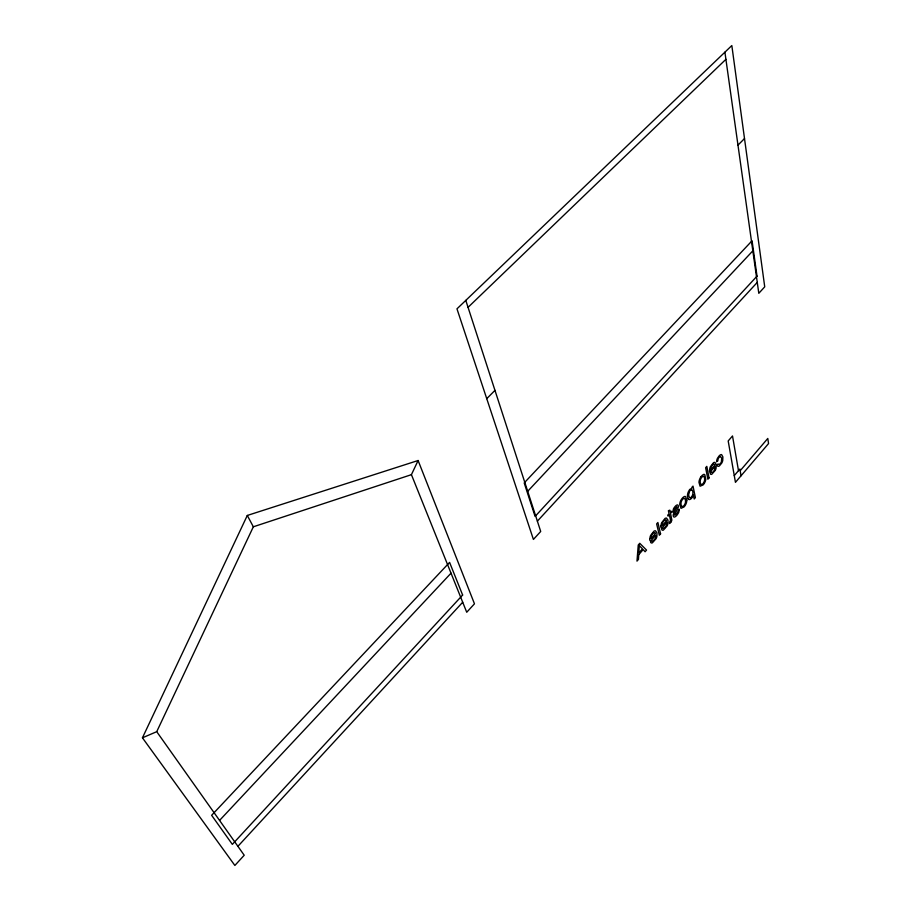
<?xml version="1.0" encoding="UTF-8"?>
<svg xmlns="http://www.w3.org/2000/svg" width="911" height="911" viewBox="0 0 911 911"><rect width="100%" height="100%" fill="white"/><g stroke="black" fill="none" stroke-linecap="round" stroke-linejoin="round"><path stroke-width="1.37" d="M142.446 737.808L156.726 731.681L244.216 855.235L234.867 865.45L142.446 737.808L247.302 515.455L418.103 460.51L474.472 603.811L466.728 612.26L411.43 474.665L418.103 460.51M156.886 731.339L253.338 526.797L411.191 474.745M670.792 522.231L671.282 521.513A2.198 1.048 -65.8 0 0 671.532 521.012L671.658 520.693A1.947 0.922 -65.8 0 0 671.828 519.942L670.519 513.326L671.441 512.278L671.191 511.162L670.268 512.221L669.801 510.16L668.389 510.729L669.05 513.633L667.82 515.045L668.07 516.15L669.3 514.738L670.507 520.215L670.04 521.468A7.698 3.678 -65.9 0 1 669.437 522.105L669.528 523.552A7.493 3.576 -65.9 0 0 670.803 522.242M701.026 476.738L701.197 476.521A6.081 2.847 -66.7 0 1 703.964 474.403M740.188 470.725L767.791 438.464L768.554 443.566L735.45 482.329L728.185 440.947L732.512 435.97L738.491 470.668M734.277 475.599L739.891 469.04L741.042 475.781M666.488 520.762L662.183 525.727A4.191 2.004 -65.7 0 1 662.286 523.666A3.803 1.822 -65.7 0 1 664.529 520.272A3.803 1.822 -65.7 0 1 666.51 520.75M710.728 469.837L714.839 465.1A3.724 1.731 -67 0 0 713.028 464.496A3.724 1.731 -67 0 0 710.91 467.764A4.111 1.913 -67 0 0 710.762 469.791M237.908 846.33L462.708 602.228M537.376 521.149L757.269 282.387M219.562 820.412L451.025 573.19M527.697 491.302L752.828 250.844M486.747 398.654L494.969 390.363M737.978 145.145L744.503 138.552M468.049 307.349L725.908 59.329M691.495 489.822L691.688 489.845A3.906 1.845 -66.4 0 1 692.212 490.152L692.759 491.359A10.499 4.965 -66.3 0 1 692.872 491.951L692.872 493.83A3.211 1.515 -66.4 0 1 691.54 496.825A3.211 1.515 -66.4 0 1 689.673 497.657L688.91 496.381A10.932 5.147 -66.5 0 1 688.784 495.8L688.716 493.899A3.496 1.651 -66.4 0 1 688.898 492.988M681.792 506.402L681.2 505.298A10.112 4.783 -66.3 0 1 681.075 504.728L680.984 503.225A3.735 1.765 -66.2 0 1 681.223 501.915A3.598 1.708 -66.2 0 1 684.298 498.363A3.473 1.64 -66.2 0 1 684.742 498.568L685.323 499.649A9.873 4.68 -66.1 0 1 685.482 500.412L685.505 502.132A3.496 1.651 -66.2 0 1 685.3 503.066A3.587 1.697 -66.2 0 1 682.237 506.607A3.496 1.651 -66.2 0 1 681.929 506.391M688.09 498.704L687.486 496.484A7.983 3.758 -66.5 0 1 687.52 494.81L687.782 493.42A4.76 2.243 -66.4 0 1 689.115 490.471C689.445 488.535 692.713 488.968 691.87 487.396L693.009 486.087L695.389 497.622L694.193 499L693.351 494.889A4.407 2.073 -66.4 0 1 692.713 496.575A3.758 1.765 -66.4 0 1 692.109 497.588L691.836 497.953A5.067 2.391 -66.4 0 1 690.629 499.091L689.98 499.433A4.988 2.346 -66.4 0 1 689.001 499.501L688.5 499.217A7.368 3.473 -66.5 0 1 688.09 498.704M247.302 515.455L253.338 526.797M465.794 300.391L540.713 531.466L533.413 539.437L456.969 308.84L731.829 45.55L764.728 286.84L758.806 293.308L724.905 52.178M651.228 536.42A3.826 1.845 -65.4 0 1 653.449 533.015A3.826 1.845 -65.4 0 1 655.464 533.459L651.103 538.492A4.213 2.027 -65.4 0 1 651.194 536.431M688.864 492.999A3.166 1.492 -66.4 0 1 691.529 489.731M701.071 476.612A5.512 2.585 -66.7 0 0 698.965 482.34L700.081 486.212L703.155 484.891A7.504 3.519 -66.7 0 0 703.622 484.333L703.952 483.878A5.364 2.517 -66.7 0 0 705.433 480.906A5.136 2.403 -66.7 0 0 705.786 479.3L704.807 474.722A4.954 2.323 -66.8 0 0 703.941 474.472M716.615 461.649L717.822 460.898L718.027 459.417A2.608 1.207 -67.2 0 1 718.699 457.903L718.973 457.538A3.963 1.833 -67.2 0 1 719.553 456.912L719.758 456.753A3.143 1.458 -67.2 0 1 720.35 456.457L721.717 458.199L721.364 461.911A3.086 1.435 -67.2 0 1 720.897 462.834L719.633 464.28A2.904 1.344 -67.1 0 1 719.018 464.53C717.948 463.039 716.183 465.293 717.766 466.227A4.714 2.186 -67.1 0 0 718.175 466.33A4.874 2.255 -67.1 0 0 719.394 465.908L721.728 463.107A4.988 2.312 -67.2 0 0 722.207 462.139A5.136 2.38 -67.2 0 0 722.742 460.579L722.878 456.901L721.626 454.646A4.464 2.073 -67.2 0 0 720.874 454.657L720.669 454.737A6.001 2.779 -67.2 0 0 719.132 455.899L717.504 458.233A4.248 1.97 -67.2 0 0 716.82 460.123L716.615 461.649M673.992 510.615L672.728 512.187L673.502 508.782A5.603 2.665 -66 0 1 673.946 508.019L675.085 506.516A6.468 3.075 -66 0 1 676.178 505.457A6.514 3.097 -66 0 1 676.44 505.286L677.055 504.979A3.473 1.651 -66.1 0 1 677.909 505.127A3.234 1.537 -66.1 0 1 678.205 507.461A2.927 1.389 -66.1 0 1 678.012 508.087L674.527 514.715A1.571 0.74 -66 0 0 674.755 515.205L677.477 512.756A2.482 1.173 -66 0 0 677.909 511.561L679.242 509.203L678.877 511.868A3.769 1.788 -66 0 1 678.399 512.995L677.42 514.556A9.725 4.623 -66.1 0 1 676.566 515.592L675.757 516.355A5.671 2.699 -66 0 1 675.188 516.765L674.504 517.038A3.678 1.742 -66 0 1 673.946 516.992A3.963 1.89 -66 0 1 673.719 516.856A3.519 1.674 -66 0 1 673.297 516.093A4.088 1.947 -66 0 1 673.24 515.728L673.229 515.159A2.653 1.264 -66 0 1 673.32 514.567A3.086 1.469 -66 0 1 673.753 513.326L676.907 506.835L674.413 509.033A2.061 0.979 -66.1 0 0 674.163 509.636A2.164 1.036 -66.1 0 0 674.026 510.228L673.992 510.615M686.792 500.219L686.723 501.278A5.181 2.448 -66.2 0 1 686.37 502.895A5.409 2.562 -66.2 0 1 684.89 505.901L684.548 506.345A7.561 3.587 -66.2 0 1 684.07 506.915L681.007 508.349L679.72 504.478A5.557 2.631 -66.2 0 1 680.153 502.086A5.523 2.619 -66.2 0 1 681.804 498.829L681.975 498.613A6.138 2.904 -66.2 0 1 684.799 496.438A4.999 2.369 -66.3 0 1 685.676 496.734L686.792 500.219M649.85 538.663C649.031 546.759 658.038 529.12 655.43 537.809A3.667 1.765 -65.4 0 1 654.77 539.13L653.415 540.69A3.223 1.549 -65.4 0 1 652.936 540.975A3.029 1.458 -65.4 0 1 652.481 541.077C651.388 540.121 649.68 542.375 651.206 542.899A5.056 2.426 -65.4 0 0 652.367 542.831L656.091 538.674A5.295 2.551 -65.4 0 0 656.899 536.522L656.968 532.878L655.521 530.828A5.637 2.71 -65.4 0 0 654.907 530.817A5.364 2.585 -65.4 0 0 653.904 531.227L650.625 535.429A5.534 2.665 -65.4 0 0 650.09 537.046L649.85 538.663M639.294 545.336L638.839 552.966L642.437 548.821L640.479 546.805A20.031 9.702 -65.5 0 1 639.294 545.336M660.953 525.875C660.088 533.96 669.073 516.446 666.453 525.1A3.644 1.742 -65.7 0 1 665.793 526.41L664.461 527.959A3.2 1.526 -65.7 0 1 663.982 528.243A3.018 1.446 -65.7 0 1 663.538 528.334C662.491 527.298 660.76 529.621 662.263 530.134A5.033 2.403 -65.7 0 0 663.413 530.088L667.103 525.966A5.272 2.517 -65.7 0 0 667.911 523.825L667.991 520.181L666.579 518.12A5.614 2.687 -65.7 0 0 665.975 518.086A5.341 2.551 -65.7 0 0 664.984 518.484L661.739 522.652A5.512 2.642 -65.7 0 0 661.192 524.269L660.953 525.875M715.181 466.944L714.702 469.438A3.576 1.663 -67 0 1 714.065 470.725L712.789 472.205A3.132 1.458 -67 0 1 712.334 472.456A2.961 1.378 -67 0 1 711.924 472.524C710.944 471.442 709.327 473.686 710.694 474.267A4.931 2.289 -67 0 0 711.764 474.289L715.283 470.361A5.159 2.403 -67 0 0 716.08 468.254L716.24 464.599L714.987 462.446A5.5 2.562 -67 0 0 714.418 462.389A5.227 2.437 -67 0 0 713.495 462.72L710.386 466.717A5.398 2.517 -67 0 0 709.84 468.322C708.143 477.398 712.675 467.434 715.181 466.944M704.647 479.368L704.59 480.131A3.462 1.617 -66.7 0 1 704.385 481.065A3.553 1.663 -66.7 0 1 701.379 484.527A3.359 1.571 -66.7 0 1 701.026 484.379L700.388 483.194A10.032 4.692 -66.8 0 1 700.263 482.625L700.195 481.11A3.701 1.731 -66.7 0 1 700.434 479.812A3.576 1.674 -66.7 0 1 703.451 476.328A3.439 1.617 -66.7 0 1 703.884 476.544L704.431 477.637A9.793 4.601 -66.6 0 1 704.579 478.4L704.647 479.368M638.736 554.674L638.452 559.411L636.983 561.108L638.247 545.017L639.75 543.298L646.537 550.073L645.09 551.747L643.143 549.595L638.736 554.674M660.577 533.869L659.348 535.281L656.637 523.905L657.879 522.481L660.577 533.869M709.054 477.911L707.87 479.277L705.626 467.707L706.811 466.341L709.054 477.911M757.018 276.147L535.087 516.423L524.201 482.921L752.065 240.766L757.018 276.147M462.629 595.031L232.339 844.372L211.637 815.299L449.59 562.394L462.629 595.031"/></g></svg>
